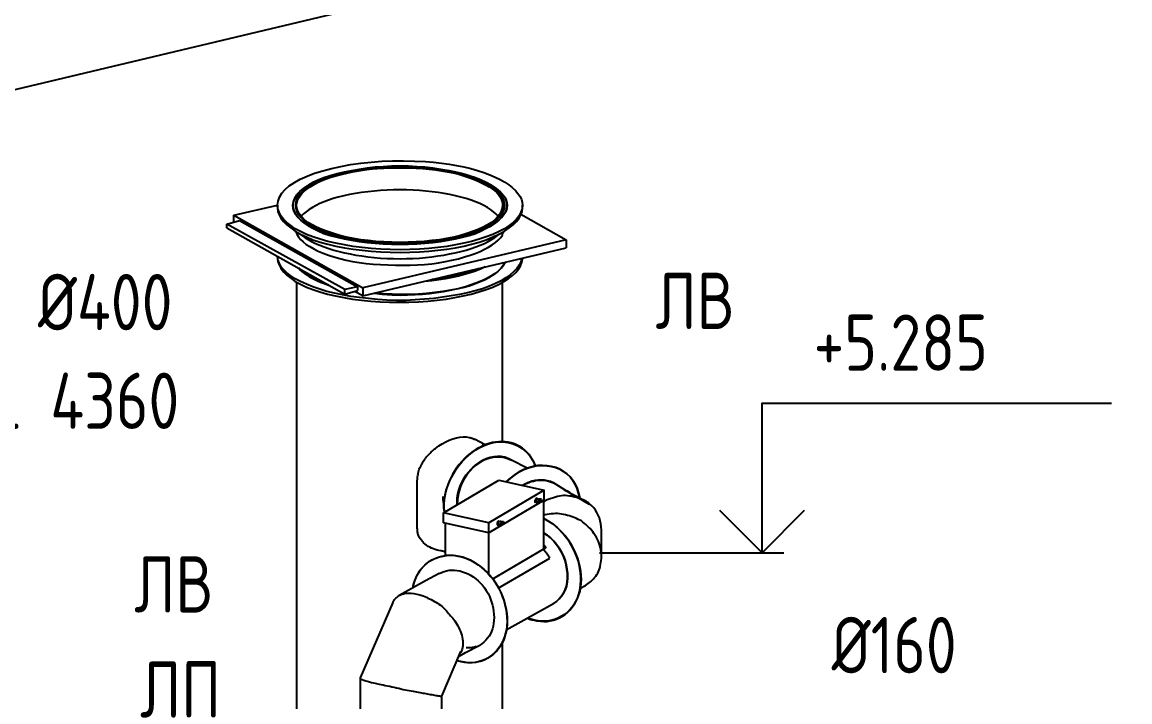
# Model space of a CAD drawing. Header units: metres. Extents: x 20 to 415, y 5 to 292.
# Drawn here: x 225.43 to 248.29, y 169.28 to 183.31 of the extents above; entities that cross this region are included whole.
import ezdxf

# ---------------------------------------------------------------- set-up
doc = ezdxf.new("R2010")
doc.units = ezdxf.units.M
for name, color, linetype in [('АРМАТУРА', 8, 'Continuous'), ('ВОЗДУХОВОДЫ', 7, 'Continuous'), ('ОБОЗНАЧЕНИЯ', 7, 'Continuous'), ('ОБОРУДОВАНИЕ', 8, 'Continuous')]:
    doc.layers.add(name, color=color, linetype=linetype)
doc.styles.add('GOST', font='isocpeur.ttf')

msp = doc.modelspace()

# ---------------------------------------------------------------- linework, layer by layer
at = {"layer": 'АРМАТУРА'}
for points in [[(234.126, 173.184), (235.269, 173.858)], [(235.269, 173.858), (236.205, 173.652)], [(236.205, 173.652), (235.063, 172.978)], [(236.205, 173.446), (236.205, 173.652)], [(236.205, 173.446), (235.063, 172.772)], [(236.036, 173.484), (236.036, 173.483), (236.034, 173.482), (236.032, 173.479), (236.03, 173.476), (236.027, 173.472), (236.024, 173.468), (236.022, 173.463), (236.02, 173.458), (236.018, 173.452), (236.017, 173.446), (236.013, 173.44), (236.01, 173.434), (236.009, 173.426), (236.009, 173.419), (236.011, 173.411), (236.012, 173.405), (236.014, 173.399), (236.016, 173.394), (236.017, 173.391), (236.017, 173.39)], [(236.017, 173.428), (236.017, 173.428), (236.017, 173.428)], [(236.017, 173.428), (236.036, 173.39)], [(236.017, 173.428), (236.036, 173.39)], [(236.074, 173.465), (236.036, 173.484)], [(236.036, 173.428), (236.037, 173.434), (236.038, 173.441), (236.041, 173.448), (236.044, 173.455), (236.048, 173.461), (236.052, 173.466), (236.057, 173.469), (236.063, 173.47), (236.068, 173.469), (236.074, 173.465)], [(236.036, 173.39), (236.074, 173.39)], [(236.074, 173.39), (236.055, 173.428)], [(236.074, 173.465), (236.074, 173.465), (236.076, 173.465), (236.078, 173.465), (236.08, 173.464), (236.083, 173.463), (236.086, 173.461), (236.088, 173.459), (236.09, 173.456), (236.092, 173.452), (236.092, 173.446)], [(236.074, 173.428), (236.167, 173.446)], [(236.074, 173.446), (236.167, 173.446)], [(236.092, 173.428), (236.092, 173.422), (236.09, 173.417), (236.088, 173.411), (236.086, 173.407), (236.083, 173.402), (236.08, 173.398), (236.078, 173.395), (236.076, 173.393), (236.074, 173.391), (236.074, 173.39)], [(236.149, 173.465), (236.092, 173.465)], [(236.186, 173.428), (236.186, 172.435)], [(235.063, 172.978), (234.126, 173.184)], [(234.126, 172.978), (234.126, 173.184)], [(235.063, 172.772), (234.126, 172.978)], [(234.164, 172.304), (234.164, 172.978)], [(235.063, 172.772), (235.063, 172.978)], [(235.269, 173.016), (235.263, 173.015), (235.257, 173.014), (235.252, 173.011), (235.247, 173.007), (235.243, 173.002), (235.239, 172.996), (235.236, 172.988), (235.233, 172.98), (235.232, 172.97), (235.231, 172.96)], [(235.231, 172.96), (235.231, 172.96), (235.231, 172.96)], [(235.231, 172.96), (235.25, 172.922)], [(235.231, 172.96), (235.269, 172.96)], [(235.231, 172.96), (235.231, 172.955), (235.231, 172.95), (235.232, 172.947), (235.232, 172.945), (235.234, 172.943), (235.235, 172.942), (235.237, 172.941), (235.241, 172.941), (235.245, 172.941), (235.25, 172.941)], [(235.25, 172.941), (235.287, 172.941)], [(235.25, 172.922), (235.287, 172.922)], [(235.269, 172.96), (235.269, 172.97), (235.269, 172.98), (235.269, 172.988), (235.27, 172.996), (235.271, 173.002), (235.273, 173.007), (235.275, 173.011), (235.278, 173.014), (235.282, 173.015), (235.287, 173.016)], [(235.287, 173.016), (235.292, 173.015), (235.296, 173.014), (235.3, 173.012), (235.302, 173.009), (235.304, 173.006), (235.305, 173.004), (235.305, 173.001), (235.306, 172.999), (235.306, 172.998), (235.306, 172.997)], [(235.306, 172.978), (235.305, 172.973), (235.304, 172.967), (235.302, 172.962), (235.299, 172.956), (235.297, 172.95), (235.294, 172.945), (235.291, 172.939), (235.289, 172.933), (235.288, 172.928), (235.287, 172.922)], [(235.362, 172.997), (235.306, 172.997)], [(235.306, 172.978), (235.381, 172.997)], [(235.306, 172.978), (235.381, 172.978)], [(235.063, 171.911), (235.063, 172.772)], [(236.186, 172.435), (235.137, 171.818)], [(236.242, 172.473), (236.237, 172.478), (236.231, 172.484), (236.225, 172.49), (236.22, 172.495), (236.214, 172.501), (236.208, 172.507), (236.203, 172.512), (236.197, 172.518), (236.192, 172.523), (236.186, 172.529)], [(236.242, 172.473), (236.186, 172.435)], [(236.186, 172.435), (236.223, 172.454)], [(236.317, 172.248), (236.305, 172.27), (236.293, 172.291), (236.279, 172.311), (236.266, 172.33), (236.251, 172.349), (236.237, 172.367), (236.224, 172.384), (236.21, 172.402), (236.198, 172.419), (236.186, 172.435)], [(235.25, 171.63), (236.317, 172.248)]]:
    msp.add_lwpolyline(points, dxfattribs=at)
at = {"layer": 'ВОЗДУХОВОДЫ'}
for points in [[(220.046, 180.674), (255.995, 189.23)], [(231.093, 177.94), (231.093, 166.65)], [(235.343, 174.645), (235.343, 177.94)], [(233.583, 173.821), (233.584, 173.849), (233.585, 173.875), (233.588, 173.901), (233.591, 173.927), (233.595, 173.952), (233.599, 173.977), (233.605, 174.003), (233.61, 174.029), (233.615, 174.056), (233.621, 174.083), (233.632, 174.106), (233.643, 174.128), (233.655, 174.15), (233.667, 174.173), (233.679, 174.195), (233.692, 174.218), (233.706, 174.24), (233.72, 174.263), (233.736, 174.285), (233.752, 174.308), (233.769, 174.33), (233.788, 174.352), (233.807, 174.375), (233.827, 174.396), (233.848, 174.418), (233.869, 174.439), (233.891, 174.459), (233.913, 174.478), (233.935, 174.496), (233.958, 174.514), (234.027, 174.563), (234.098, 174.607), (234.171, 174.647), (234.245, 174.682), (234.318, 174.71), (234.391, 174.732), (234.461, 174.747), (234.528, 174.753), (234.592, 174.75), (234.651, 174.738), (234.662, 174.738), (234.673, 174.736), (234.684, 174.734), (234.696, 174.731), (234.707, 174.727), (234.718, 174.722), (234.729, 174.717), (234.741, 174.712), (234.752, 174.707), (234.763, 174.701)], [(236.017, 174.158), (235.993, 174.219), (235.964, 174.277), (235.93, 174.332), (235.893, 174.384), (235.851, 174.432), (235.806, 174.476), (235.756, 174.516), (235.703, 174.552), (235.647, 174.582), (235.587, 174.607), (235.524, 174.627), (235.461, 174.641), (235.397, 174.65), (235.332, 174.654), (235.266, 174.652), (235.2, 174.645), (235.133, 174.634), (235.066, 174.617), (234.999, 174.596), (234.931, 174.57), (234.865, 174.534), (234.799, 174.496), (234.735, 174.453), (234.673, 174.407), (234.613, 174.357), (234.555, 174.303), (234.5, 174.245), (234.447, 174.183), (234.398, 174.116), (234.351, 174.046), (234.313, 173.977), (234.277, 173.907), (234.245, 173.834), (234.215, 173.76), (234.19, 173.685), (234.168, 173.609), (234.15, 173.532), (234.137, 173.454), (234.129, 173.375), (234.126, 173.297)], [(234.988, 174.589), (234.763, 174.701)], [(235.119, 174.626), (235.235, 174.646), (235.349, 174.649), (235.458, 174.637), (235.562, 174.61), (235.659, 174.568), (235.75, 174.511), (235.832, 174.442), (235.904, 174.359), (235.967, 174.265), (236.017, 174.158)], [(234.145, 173.184), (234.138, 173.275), (234.138, 173.368), (234.146, 173.461), (234.161, 173.555), (234.183, 173.648), (234.211, 173.74), (234.246, 173.83), (234.288, 173.918), (234.335, 174.002), (234.389, 174.083), (234.447, 174.165), (234.509, 174.24), (234.576, 174.31), (234.646, 174.374), (234.719, 174.432), (234.794, 174.484), (234.873, 174.529), (234.953, 174.568), (235.035, 174.6), (235.119, 174.626)], [(234.407, 173.353), (234.404, 173.415), (234.407, 173.478), (234.415, 173.542), (234.427, 173.605), (234.445, 173.669), (234.467, 173.732), (234.493, 173.794), (234.523, 173.854), (234.557, 173.914), (234.594, 173.971), (234.64, 174.025), (234.687, 174.076), (234.735, 174.123), (234.784, 174.166), (234.836, 174.205), (234.888, 174.239), (234.943, 174.269), (234.999, 174.293), (235.058, 174.312), (235.119, 174.326)], [(235.531, 174.27), (235.462, 174.305), (235.39, 174.329), (235.316, 174.343), (235.24, 174.347), (235.163, 174.341), (235.086, 174.324), (235.008, 174.298), (234.931, 174.261), (234.856, 174.215), (234.782, 174.158), (234.717, 174.099), (234.656, 174.033), (234.602, 173.962), (234.553, 173.887), (234.51, 173.807), (234.474, 173.724), (234.446, 173.638), (234.425, 173.55), (234.412, 173.461), (234.407, 173.372)], [(235.531, 174.27), (235.462, 174.304), (235.39, 174.327), (235.316, 174.339), (235.24, 174.341), (235.163, 174.334), (235.086, 174.316), (235.008, 174.29), (234.931, 174.254), (234.856, 174.21), (234.782, 174.158), (234.711, 174.094), (234.647, 174.024), (234.59, 173.95), (234.539, 173.872), (234.496, 173.791), (234.461, 173.706), (234.434, 173.62), (234.416, 173.532), (234.407, 173.443), (234.407, 173.353)], [(234.426, 173.54), (234.441, 173.619), (234.464, 173.696), (234.493, 173.773), (234.529, 173.848), (234.571, 173.919), (234.619, 173.988), (234.672, 174.052), (234.729, 174.112), (234.791, 174.166), (234.857, 174.214), (234.925, 174.255), (234.993, 174.288), (235.062, 174.314), (235.132, 174.331), (235.201, 174.341), (235.269, 174.342), (235.337, 174.336), (235.403, 174.322), (235.468, 174.3), (235.531, 174.27)], [(235.119, 174.326), (235.163, 174.336), (235.207, 174.342), (235.249, 174.345), (235.291, 174.344), (235.332, 174.341), (235.372, 174.333), (235.412, 174.323), (235.452, 174.308), (235.491, 174.291), (235.531, 174.27)], [(235.849, 174.102), (235.531, 174.27)], [(235.418, 173.821), (235.505, 173.9), (235.595, 173.969), (235.688, 174.028), (235.783, 174.076), (235.879, 174.114), (235.976, 174.141), (236.073, 174.157), (236.169, 174.162), (236.263, 174.156), (236.354, 174.139), (236.442, 174.117), (236.524, 174.084), (236.601, 174.04), (236.672, 173.987), (236.736, 173.924), (236.793, 173.852), (236.841, 173.772), (236.882, 173.683), (236.913, 173.587), (236.935, 173.484)], [(236.935, 173.484), (236.913, 173.587), (236.882, 173.683), (236.841, 173.772), (236.793, 173.852), (236.736, 173.924), (236.672, 173.987), (236.601, 174.04), (236.524, 174.084), (236.442, 174.117), (236.354, 174.139), (236.263, 174.156), (236.169, 174.162), (236.073, 174.157), (235.976, 174.141), (235.879, 174.114), (235.783, 174.076), (235.688, 174.028), (235.595, 173.969), (235.505, 173.9), (235.418, 173.821)], [(233.583, 172.922), (233.583, 173.821)], [(235.755, 173.746), (235.818, 173.782), (235.883, 173.811), (235.948, 173.834), (236.014, 173.849), (236.081, 173.858), (236.146, 173.861), (236.211, 173.856), (236.274, 173.845), (236.334, 173.827), (236.392, 173.802)], [(236.392, 173.802), (236.334, 173.827), (236.274, 173.845), (236.211, 173.856), (236.146, 173.861), (236.081, 173.858), (236.014, 173.849), (235.948, 173.834), (235.883, 173.811), (235.818, 173.782), (235.755, 173.746)], [(236.392, 173.802), (236.334, 173.827), (236.274, 173.845), (236.211, 173.856), (236.146, 173.861), (236.081, 173.858), (236.014, 173.849), (235.948, 173.834), (235.883, 173.811), (235.818, 173.782), (235.755, 173.746)], [(235.755, 173.746), (235.778, 173.762), (235.8, 173.776), (235.823, 173.788), (235.845, 173.798), (235.868, 173.807), (235.89, 173.815), (235.913, 173.822), (235.935, 173.828), (235.958, 173.834), (235.98, 173.84)], [(235.98, 173.84), (236.024, 173.849), (236.068, 173.856), (236.11, 173.859), (236.152, 173.859), (236.193, 173.856), (236.234, 173.851), (236.273, 173.842), (236.313, 173.831), (236.353, 173.818), (236.392, 173.802)], [(236.673, 173.634), (236.392, 173.802)], [(234.108, 173.521), (234.108, 173.504), (234.11, 173.486), (234.112, 173.467), (234.114, 173.447), (234.117, 173.428), (234.12, 173.408), (234.122, 173.389), (234.125, 173.37), (234.126, 173.352), (234.126, 173.334)], [(234.407, 173.353), (234.407, 173.37), (234.407, 173.387), (234.408, 173.404), (234.409, 173.422), (234.41, 173.44), (234.411, 173.458), (234.414, 173.477), (234.417, 173.497), (234.421, 173.518), (234.426, 173.54)], [(236.972, 173.465), (236.939, 173.476), (236.905, 173.487), (236.87, 173.498), (236.835, 173.508), (236.799, 173.517), (236.762, 173.525), (236.724, 173.531), (236.684, 173.536), (236.642, 173.539), (236.598, 173.54), (236.558, 173.534), (236.517, 173.526), (236.476, 173.518), (236.434, 173.508), (236.392, 173.496), (236.35, 173.482), (236.308, 173.467), (236.267, 173.45), (236.226, 173.43), (236.186, 173.409)], [(236.972, 173.465), (236.617, 173.652)], [(236.766, 173.559), (236.76, 173.569), (236.753, 173.579), (236.745, 173.588), (236.736, 173.596), (236.727, 173.603), (236.717, 173.61), (236.706, 173.616), (236.695, 173.622), (236.684, 173.628), (236.673, 173.634)], [(237.01, 173.428), (236.766, 173.559)], [(234.126, 173.297), (234.127, 173.285), (234.128, 173.274), (234.131, 173.263), (234.133, 173.252), (234.136, 173.241), (234.139, 173.229), (234.141, 173.218), (234.143, 173.207), (234.145, 173.196), (234.145, 173.184)], [(234.407, 173.372), (234.407, 173.367), (234.407, 173.362), (234.407, 173.359), (234.407, 173.357), (234.407, 173.355), (234.407, 173.354), (234.407, 173.353), (234.407, 173.353), (234.407, 173.353), (234.407, 173.353)], [(237.141, 173.372), (237.124, 173.383), (237.107, 173.394), (237.09, 173.405), (237.073, 173.415), (237.057, 173.425), (237.04, 173.435), (237.023, 173.444), (237.006, 173.452), (236.989, 173.459), (236.972, 173.465)], [(237.141, 173.353), (237.01, 173.428)], [(237.384, 172.829), (237.381, 172.895), (237.373, 172.959), (237.36, 173.02), (237.342, 173.079), (237.319, 173.135), (237.291, 173.189), (237.26, 173.239), (237.224, 173.286), (237.184, 173.331), (237.141, 173.372)], [(236.186, 173.072), (236.258, 173.035), (236.329, 172.992), (236.398, 172.943), (236.464, 172.888), (236.528, 172.829), (236.588, 172.765), (236.644, 172.697), (236.696, 172.625), (236.743, 172.55), (236.785, 172.473), (236.827, 172.393), (236.864, 172.312), (236.895, 172.229), (236.92, 172.145), (236.94, 172.061), (236.954, 171.977), (236.962, 171.893), (236.965, 171.81), (236.962, 171.729), (236.954, 171.649), (236.935, 171.567), (236.911, 171.49), (236.883, 171.417), (236.85, 171.349), (236.813, 171.286), (236.772, 171.228), (236.726, 171.176), (236.675, 171.128), (236.62, 171.086), (236.56, 171.05), (236.498, 171.014), (236.433, 170.987), (236.366, 170.966), (236.297, 170.953), (236.226, 170.947), (236.153, 170.947), (236.079, 170.955), (236.004, 170.968), (235.927, 170.987), (235.849, 171.012)], [(235.98, 170.975), (236.052, 170.956), (236.124, 170.945), (236.193, 170.941), (236.262, 170.944), (236.329, 170.954), (236.394, 170.97), (236.457, 170.991), (236.519, 171.018), (236.578, 171.05), (236.635, 171.087), (236.689, 171.134), (236.738, 171.184), (236.783, 171.237), (236.823, 171.294), (236.858, 171.354), (236.887, 171.418), (236.912, 171.484), (236.931, 171.555), (236.945, 171.628), (236.954, 171.705), (236.957, 171.785), (236.956, 171.866), (236.95, 171.949), (236.939, 172.032), (236.923, 172.115), (236.902, 172.197), (236.876, 172.279), (236.845, 172.358), (236.809, 172.436), (236.766, 172.51), (236.724, 172.582), (236.677, 172.651), (236.626, 172.718), (236.57, 172.781), (236.511, 172.84), (236.45, 172.896), (236.386, 172.947), (236.32, 172.994), (236.253, 173.035), (236.186, 173.072)], [(236.972, 173.016), (236.939, 173.033), (236.905, 173.049), (236.87, 173.065), (236.835, 173.081), (236.799, 173.095), (236.762, 173.109), (236.724, 173.121), (236.684, 173.132), (236.642, 173.14), (236.598, 173.147), (236.558, 173.156), (236.517, 173.163), (236.476, 173.167), (236.434, 173.167), (236.392, 173.166), (236.35, 173.162), (236.308, 173.156), (236.267, 173.148), (236.226, 173.139), (236.186, 173.128)], [(234.164, 172.379), (234.153, 172.38), (234.143, 172.381), (234.134, 172.383), (234.125, 172.386), (234.117, 172.389), (234.109, 172.391), (234.1, 172.394), (234.091, 172.396), (234.081, 172.397), (234.07, 172.398), (234.031, 172.405), (233.992, 172.414), (233.953, 172.425), (233.915, 172.438), (233.878, 172.454), (233.842, 172.472), (233.808, 172.492), (233.775, 172.515), (233.744, 172.54), (233.714, 172.566), (233.698, 172.583), (233.683, 172.6), (233.669, 172.617), (233.656, 172.634), (233.644, 172.651), (233.634, 172.668), (233.624, 172.684), (233.616, 172.701), (233.608, 172.718), (233.602, 172.735), (233.597, 172.752), (233.593, 172.771), (233.59, 172.79), (233.588, 172.809), (233.586, 172.829), (233.585, 172.848), (233.584, 172.868), (233.584, 172.887), (233.583, 172.905), (233.583, 172.922)], [(237.384, 172.286), (237.383, 172.331), (237.38, 172.375), (237.374, 172.42), (237.365, 172.464), (237.354, 172.508), (237.34, 172.551), (237.323, 172.594), (237.303, 172.636), (237.28, 172.676), (237.253, 172.716), (237.23, 172.754), (237.204, 172.791), (237.177, 172.825), (237.149, 172.857), (237.12, 172.887), (237.09, 172.916), (237.06, 172.943), (237.03, 172.968), (237.001, 172.993), (236.972, 173.016)], [(237.384, 172.286), (237.384, 172.829)], [(236.392, 171.312), (236.456, 171.355), (236.513, 171.406), (236.562, 171.463), (236.604, 171.528), (236.638, 171.598), (236.663, 171.673), (236.679, 171.754), (236.687, 171.84), (236.685, 171.93), (236.673, 172.023), (236.657, 172.113), (236.633, 172.202), (236.601, 172.289), (236.561, 172.373), (236.514, 172.454), (236.46, 172.53), (236.4, 172.601), (236.334, 172.666), (236.262, 172.723), (236.186, 172.772)], [(236.186, 172.772), (236.262, 172.723), (236.334, 172.666), (236.4, 172.601), (236.46, 172.53), (236.514, 172.454), (236.561, 172.373), (236.601, 172.289), (236.633, 172.202), (236.657, 172.113), (236.673, 172.023), (236.685, 171.93), (236.687, 171.84), (236.679, 171.754), (236.663, 171.673), (236.638, 171.598), (236.604, 171.528), (236.562, 171.463), (236.513, 171.406), (236.456, 171.355), (236.392, 171.312)], [(233.49, 171.63), (233.509, 171.707), (233.532, 171.781), (233.561, 171.85), (233.593, 171.916), (233.63, 171.977), (233.672, 172.033), (233.718, 172.085), (233.768, 172.132), (233.823, 172.174), (233.883, 172.211), (233.946, 172.242), (234.013, 172.267), (234.081, 172.286), (234.152, 172.299), (234.225, 172.307), (234.298, 172.308), (234.372, 172.303), (234.447, 172.291), (234.521, 172.273), (234.594, 172.248), (234.672, 172.212), (234.747, 172.172), (234.819, 172.127), (234.889, 172.077), (234.955, 172.023), (235.018, 171.965), (235.077, 171.902), (235.133, 171.835), (235.184, 171.763), (235.231, 171.686), (235.274, 171.607), (235.312, 171.525), (235.345, 171.443), (235.374, 171.359), (235.397, 171.275), (235.416, 171.19), (235.429, 171.107), (235.437, 171.024), (235.44, 170.942), (235.437, 170.863), (235.424, 170.78), (235.406, 170.701), (235.383, 170.626), (235.356, 170.555), (235.325, 170.488), (235.289, 170.426), (235.248, 170.368), (235.203, 170.316), (235.154, 170.268), (235.1, 170.226), (235.042, 170.185), (234.979, 170.152), (234.914, 170.126), (234.845, 170.107), (234.775, 170.095), (234.702, 170.09), (234.629, 170.091), (234.555, 170.099), (234.481, 170.113), (234.407, 170.132)], [(233.49, 171.63), (233.527, 171.77), (233.582, 171.896), (233.653, 172.008), (233.738, 172.104), (233.836, 172.183), (233.946, 172.244), (234.064, 172.286), (234.191, 172.307), (234.325, 172.308), (234.463, 172.286)], [(234.463, 172.286), (234.541, 172.265), (234.618, 172.237), (234.693, 172.202), (234.767, 172.16), (234.838, 172.112), (234.907, 172.059), (234.974, 172.001), (235.037, 171.938), (235.098, 171.87), (235.156, 171.799), (235.21, 171.719), (235.257, 171.637), (235.299, 171.554), (235.336, 171.469), (235.367, 171.382), (235.392, 171.295), (235.412, 171.206), (235.426, 171.117), (235.434, 171.027), (235.437, 170.938), (235.434, 170.849), (235.424, 170.765), (235.407, 170.684), (235.384, 170.607), (235.355, 170.535), (235.32, 170.467), (235.278, 170.404), (235.231, 170.346), (235.178, 170.293), (235.119, 170.245), (235.06, 170.203), (234.998, 170.167), (234.932, 170.137), (234.863, 170.114), (234.791, 170.097), (234.717, 170.088), (234.641, 170.087), (234.564, 170.094), (234.486, 170.109), (234.407, 170.132)], [(237.029, 171.668), (237.057, 171.685), (237.084, 171.704), (237.112, 171.724), (237.14, 171.745), (237.167, 171.768), (237.193, 171.793), (237.219, 171.82), (237.244, 171.848), (237.268, 171.879), (237.291, 171.911), (237.307, 171.94), (237.322, 171.972), (237.336, 172.005), (237.348, 172.04), (237.359, 172.077), (237.367, 172.116), (237.375, 172.156), (237.38, 172.198), (237.383, 172.241), (237.384, 172.286)], [(234.033, 171.93), (233.752, 171.78)], [(234.033, 171.93), (234.084, 171.955), (234.136, 171.975), (234.189, 171.989), (234.243, 171.999), (234.297, 172.003), (234.352, 172.001), (234.408, 171.995), (234.464, 171.984), (234.52, 171.969), (234.576, 171.949), (234.631, 171.924), (234.685, 171.895), (234.738, 171.862), (234.789, 171.824), (234.838, 171.783), (234.884, 171.737), (234.929, 171.688), (234.97, 171.635), (235.008, 171.578), (235.044, 171.518), (235.071, 171.461), (235.095, 171.402), (235.116, 171.341), (235.135, 171.279), (235.149, 171.216), (235.16, 171.153), (235.166, 171.089), (235.168, 171.026), (235.165, 170.962), (235.156, 170.9), (235.148, 170.845), (235.134, 170.791), (235.116, 170.738), (235.092, 170.688), (235.065, 170.64), (235.034, 170.595), (234.999, 170.554), (234.96, 170.516), (234.919, 170.481), (234.875, 170.451)], [(234.033, 171.93), (234.084, 171.955), (234.136, 171.975), (234.189, 171.989), (234.243, 171.999), (234.297, 172.003), (234.352, 172.001), (234.408, 171.995), (234.464, 171.984), (234.52, 171.969), (234.576, 171.949), (234.631, 171.924), (234.685, 171.895), (234.738, 171.862), (234.789, 171.824), (234.838, 171.783), (234.884, 171.737), (234.929, 171.688), (234.97, 171.635), (235.008, 171.578), (235.044, 171.518), (235.071, 171.461), (235.095, 171.402), (235.116, 171.341), (235.135, 171.279), (235.149, 171.216), (235.16, 171.153), (235.166, 171.089), (235.168, 171.026), (235.165, 170.962), (235.156, 170.9), (235.148, 170.845), (235.134, 170.791), (235.116, 170.738), (235.092, 170.688), (235.065, 170.64), (235.034, 170.595), (234.999, 170.554), (234.96, 170.516), (234.919, 170.481), (234.875, 170.451)], [(233.752, 171.78), (233.209, 171.481)], [(233.078, 171.331), (233.085, 171.347), (233.093, 171.363), (233.104, 171.377), (233.116, 171.392), (233.129, 171.406), (233.144, 171.42), (233.159, 171.434), (233.176, 171.449), (233.192, 171.464), (233.209, 171.481)], [(233.209, 171.481), (233.25, 171.5), (233.296, 171.514), (233.346, 171.523), (233.399, 171.527), (233.455, 171.525), (233.514, 171.518), (233.575, 171.507), (233.638, 171.49), (233.704, 171.469), (233.771, 171.443), (233.804, 171.426), (233.838, 171.409), (233.871, 171.392), (233.904, 171.375), (233.937, 171.357), (233.969, 171.338), (234, 171.319), (234.031, 171.299), (234.06, 171.278), (234.089, 171.256), (234.116, 171.233), (234.141, 171.209), (234.165, 171.184), (234.187, 171.159), (234.208, 171.134), (234.229, 171.109), (234.25, 171.084), (234.271, 171.059), (234.292, 171.035), (234.314, 171.012)], [(236.935, 171.612), (237.029, 171.668)], [(233.078, 171.331), (232.404, 169.777)], [(235.418, 170.769), (236.392, 171.312)], [(234.314, 171.012), (234.336, 170.983), (234.358, 170.952), (234.38, 170.919), (234.401, 170.885), (234.421, 170.849), (234.44, 170.812), (234.458, 170.774), (234.474, 170.735), (234.488, 170.696), (234.501, 170.657), (234.511, 170.618), (234.519, 170.58), (234.524, 170.543), (234.527, 170.507), (234.527, 170.472), (234.524, 170.437), (234.518, 170.403), (234.509, 170.369), (234.497, 170.335), (234.482, 170.301)], [(235.849, 171.012), (235.861, 171.007), (235.873, 171.001), (235.887, 170.996), (235.9, 170.991), (235.914, 170.987), (235.929, 170.983), (235.942, 170.98), (235.956, 170.977), (235.968, 170.976), (235.98, 170.975)], [(234.089, 169.402), (234.482, 170.32)], [(234.576, 170.301), (234.875, 170.451)], [(234.8, 170.432), (234.783, 170.422), (234.765, 170.414), (234.745, 170.407), (234.725, 170.403), (234.705, 170.399), (234.683, 170.397), (234.661, 170.396), (234.639, 170.395), (234.617, 170.395), (234.594, 170.395)], [(235.343, 167.661), (235.343, 170.526)], [(234.445, 170.226), (234.576, 170.301)], [(232.404, 169.777), (232.402, 169.771), (232.409, 169.763), (232.424, 169.754), (232.448, 169.744), (232.481, 169.732), (232.524, 169.719), (232.576, 169.703), (232.639, 169.686), (232.713, 169.667), (232.797, 169.646), (232.837, 169.639), (232.88, 169.632), (232.924, 169.624), (232.969, 169.615), (233.015, 169.606), (233.061, 169.596), (233.108, 169.585), (233.155, 169.574), (233.201, 169.563), (233.246, 169.552), (233.291, 169.541), (233.334, 169.532), (233.376, 169.523), (233.417, 169.515), (233.457, 169.508), (233.496, 169.501), (233.533, 169.495), (233.57, 169.489), (233.605, 169.483), (233.64, 169.477)], [(232.404, 169.777), (232.404, 168.934)], [(233.64, 169.477), (233.668, 169.471), (233.698, 169.466), (233.728, 169.46), (233.758, 169.455), (233.789, 169.449), (233.82, 169.443), (233.851, 169.438), (233.881, 169.432), (233.91, 169.427), (233.939, 169.421), (233.966, 169.416), (233.991, 169.412), (234.013, 169.409), (234.032, 169.406), (234.049, 169.405), (234.063, 169.404), (234.074, 169.403), (234.082, 169.402), (234.087, 169.402), (234.089, 169.402)], [(234.089, 168.934), (234.089, 169.402)], [(234.089, 169.402), (234.089, 169.402), (234.089, 169.402)]]:
    msp.add_lwpolyline(points, dxfattribs=at)
at = {"layer": 'ОБОЗНАЧЕНИЯ'}
for points in [[(240.698, 172.361), (240.698, 175.45), (247.907, 175.45)], [(239.818, 173.241), (240.698, 172.361), (241.578, 173.241)], [(237.347, 172.361), (241.148, 172.361)]]:
    msp.add_lwpolyline(points, dxfattribs=at)
at = {"layer": 'ОБОРУДОВАНИЕ'}
for points in [[(230.7, 179.532), (230.71, 179.615), (230.74, 179.697), (230.789, 179.777), (230.857, 179.855), (230.943, 179.929), (231.048, 180.001), (231.17, 180.068), (231.309, 180.131), (231.464, 180.19), (231.636, 180.243), (231.816, 180.291), (232.007, 180.333), (232.208, 180.369), (232.416, 180.398), (232.631, 180.421), (232.851, 180.437), (233.074, 180.447), (233.3, 180.449), (233.526, 180.443), (233.752, 180.43)], [(233.752, 180.43), (233.919, 180.417), (234.082, 180.399), (234.24, 180.377), (234.394, 180.351), (234.543, 180.32), (234.686, 180.286), (234.823, 180.248), (234.954, 180.206), (235.078, 180.161), (235.194, 180.112), (235.296, 180.06), (235.389, 180.007), (235.472, 179.951), (235.545, 179.894), (235.608, 179.836), (235.66, 179.776), (235.701, 179.716), (235.731, 179.655), (235.749, 179.593), (235.755, 179.532)], [(233.228, 178.726), (233.401, 178.729), (233.573, 178.735), (233.741, 178.747), (233.907, 178.762), (234.068, 178.783), (234.224, 178.807), (234.374, 178.837), (234.518, 178.87), (234.654, 178.908), (234.782, 178.951), (234.9, 179.002), (235.008, 179.055), (235.105, 179.108), (235.19, 179.164), (235.264, 179.22), (235.325, 179.279), (235.373, 179.339), (235.408, 179.401), (235.43, 179.465), (235.437, 179.532), (235.43, 179.593), (235.408, 179.655), (235.373, 179.715), (235.325, 179.775), (235.264, 179.834), (235.19, 179.89), (235.105, 179.945), (235.008, 179.997), (234.9, 180.047), (234.782, 180.093), (234.654, 180.137), (234.518, 180.176), (234.374, 180.212), (234.224, 180.244), (234.068, 180.271), (233.907, 180.294), (233.741, 180.313), (233.573, 180.326), (233.401, 180.334), (233.228, 180.337), (233.054, 180.334), (232.883, 180.326), (232.713, 180.313), (232.547, 180.294), (232.385, 180.271), (232.227, 180.244), (232.075, 180.212), (231.928, 180.176), (231.788, 180.137), (231.655, 180.093), (231.537, 180.047), (231.431, 179.997), (231.336, 179.945), (231.253, 179.89), (231.182, 179.834), (231.124, 179.775), (231.078, 179.715), (231.045, 179.655), (231.025, 179.593), (231.018, 179.532), (231.025, 179.465), (231.045, 179.401), (231.078, 179.339), (231.124, 179.279), (231.182, 179.22), (231.253, 179.164), (231.336, 179.108), (231.431, 179.055), (231.537, 179.002), (231.655, 178.951), (231.788, 178.908), (231.928, 178.87), (232.075, 178.837), (232.227, 178.807), (232.385, 178.783), (232.547, 178.762), (232.713, 178.747), (232.883, 178.735), (233.054, 178.729), (233.228, 178.726), (233.228, 178.726)], [(233.228, 178.726), (233.401, 178.729), (233.573, 178.735), (233.741, 178.747), (233.907, 178.762), (234.068, 178.783), (234.224, 178.807), (234.374, 178.837), (234.518, 178.87), (234.654, 178.908), (234.782, 178.951), (234.9, 179.002), (235.008, 179.055), (235.105, 179.108), (235.19, 179.164), (235.264, 179.22), (235.325, 179.279), (235.373, 179.339), (235.408, 179.401), (235.43, 179.465), (235.437, 179.532), (235.43, 179.593), (235.408, 179.655), (235.373, 179.715), (235.325, 179.775), (235.264, 179.834), (235.19, 179.89), (235.105, 179.945), (235.008, 179.997), (234.9, 180.047), (234.782, 180.093), (234.654, 180.137), (234.518, 180.176), (234.374, 180.212), (234.224, 180.244), (234.068, 180.271), (233.907, 180.294), (233.741, 180.313), (233.573, 180.326), (233.401, 180.334), (233.228, 180.337), (233.054, 180.334), (232.883, 180.326), (232.713, 180.313), (232.547, 180.294), (232.385, 180.271), (232.227, 180.244), (232.075, 180.212), (231.928, 180.176), (231.788, 180.137), (231.655, 180.093), (231.537, 180.047), (231.431, 179.997), (231.336, 179.945), (231.253, 179.89), (231.182, 179.834), (231.124, 179.775), (231.078, 179.715), (231.045, 179.655), (231.025, 179.593), (231.018, 179.532), (231.025, 179.465), (231.045, 179.401), (231.078, 179.339), (231.124, 179.279), (231.182, 179.22), (231.253, 179.164), (231.336, 179.108), (231.431, 179.055), (231.537, 179.002), (231.655, 178.951), (231.788, 178.908), (231.928, 178.87), (232.075, 178.837), (232.227, 178.807), (232.385, 178.783), (232.547, 178.762), (232.713, 178.747), (232.883, 178.735), (233.054, 178.729), (233.228, 178.726), (233.228, 178.726)], [(231.018, 179.532), (231.027, 179.604), (231.054, 179.675), (231.097, 179.744), (231.157, 179.811), (231.234, 179.876), (231.326, 179.937), (231.433, 179.996), (231.555, 180.051), (231.692, 180.102), (231.842, 180.149), (231.999, 180.192), (232.164, 180.23), (232.338, 180.263), (232.518, 180.29), (232.703, 180.311), (232.894, 180.326), (233.087, 180.335), (233.283, 180.336), (233.48, 180.331), (233.677, 180.318)], [(233.228, 178.745), (233.396, 178.747), (233.563, 178.754), (233.729, 178.765), (233.891, 178.781), (234.049, 178.801), (234.202, 178.826), (234.349, 178.855), (234.489, 178.889), (234.621, 178.927), (234.744, 178.97), (234.862, 179.016), (234.969, 179.066), (235.063, 179.118), (235.146, 179.173), (235.217, 179.23), (235.275, 179.288), (235.321, 179.348), (235.354, 179.409), (235.374, 179.47), (235.381, 179.532), (235.374, 179.593), (235.354, 179.655), (235.321, 179.715), (235.275, 179.775), (235.217, 179.834), (235.146, 179.89), (235.063, 179.945), (234.969, 179.997), (234.862, 180.047), (234.744, 180.093), (234.621, 180.131), (234.489, 180.167), (234.349, 180.2), (234.202, 180.229), (234.049, 180.255), (233.891, 180.277), (233.729, 180.294), (233.563, 180.307), (233.396, 180.315), (233.228, 180.318), (233.055, 180.315), (232.885, 180.307), (232.718, 180.294), (232.555, 180.277), (232.397, 180.255), (232.244, 180.229), (232.096, 180.2), (231.954, 180.167), (231.82, 180.131), (231.692, 180.093), (231.579, 180.047), (231.477, 179.997), (231.385, 179.945), (231.305, 179.89), (231.236, 179.834), (231.179, 179.775), (231.134, 179.715), (231.101, 179.655), (231.081, 179.593), (231.074, 179.532), (231.081, 179.47), (231.101, 179.409), (231.134, 179.348), (231.179, 179.288), (231.236, 179.23), (231.305, 179.173), (231.385, 179.118), (231.477, 179.066), (231.579, 179.016), (231.692, 178.97), (231.82, 178.927), (231.954, 178.889), (232.096, 178.855), (232.244, 178.826), (232.397, 178.801), (232.555, 178.781), (232.718, 178.765), (232.885, 178.754), (233.055, 178.747), (233.228, 178.745), (233.228, 178.745)], [(233.228, 178.745), (233.396, 178.747), (233.563, 178.754), (233.729, 178.765), (233.891, 178.781), (234.049, 178.801), (234.202, 178.826), (234.349, 178.855), (234.489, 178.889), (234.621, 178.927), (234.744, 178.97), (234.862, 179.016), (234.969, 179.066), (235.063, 179.118), (235.146, 179.173), (235.217, 179.23), (235.275, 179.288), (235.321, 179.348), (235.354, 179.409), (235.374, 179.47), (235.381, 179.532), (235.374, 179.593), (235.354, 179.655), (235.321, 179.715), (235.275, 179.775), (235.217, 179.834), (235.146, 179.89), (235.063, 179.945), (234.969, 179.997), (234.862, 180.047), (234.744, 180.093), (234.621, 180.131), (234.489, 180.167), (234.349, 180.2), (234.202, 180.229), (234.049, 180.255), (233.891, 180.277), (233.729, 180.294), (233.563, 180.307), (233.396, 180.315), (233.228, 180.318), (233.055, 180.315), (232.885, 180.307), (232.718, 180.294), (232.555, 180.277), (232.397, 180.255), (232.244, 180.229), (232.096, 180.2), (231.954, 180.167), (231.82, 180.131), (231.692, 180.093), (231.579, 180.047), (231.477, 179.997), (231.385, 179.945), (231.305, 179.89), (231.236, 179.834), (231.179, 179.775), (231.134, 179.715), (231.101, 179.655), (231.081, 179.593), (231.074, 179.532), (231.081, 179.47), (231.101, 179.409), (231.134, 179.348), (231.179, 179.288), (231.236, 179.23), (231.305, 179.173), (231.385, 179.118), (231.477, 179.066), (231.579, 179.016), (231.692, 178.97), (231.82, 178.927), (231.954, 178.889), (232.096, 178.855), (232.244, 178.826), (232.397, 178.801), (232.555, 178.781), (232.718, 178.765), (232.885, 178.754), (233.055, 178.747), (233.228, 178.745), (233.228, 178.745)], [(231.074, 179.532), (231.083, 179.604), (231.108, 179.675), (231.149, 179.744), (231.206, 179.81), (231.278, 179.873), (231.366, 179.933), (231.468, 179.99), (231.585, 180.042), (231.716, 180.089), (231.861, 180.131), (232.017, 180.173), (232.183, 180.211), (232.356, 180.244), (232.535, 180.271), (232.72, 180.292), (232.908, 180.307), (233.1, 180.316), (233.292, 180.318), (233.485, 180.312), (233.677, 180.299)], [(231.074, 179.532), (231.083, 179.604), (231.108, 179.675), (231.149, 179.744), (231.206, 179.81), (231.278, 179.873), (231.366, 179.933), (231.468, 179.99), (231.585, 180.042), (231.716, 180.089), (231.861, 180.131), (232.017, 180.173), (232.183, 180.211), (232.356, 180.244), (232.535, 180.271), (232.72, 180.292), (232.908, 180.307), (233.1, 180.316), (233.292, 180.318), (233.485, 180.312), (233.677, 180.299)], [(231.093, 179.532), (231.098, 179.582), (231.111, 179.631), (231.133, 179.679), (231.164, 179.726), (231.203, 179.773), (231.251, 179.819), (231.307, 179.864), (231.371, 179.91), (231.443, 179.955), (231.524, 180), (231.611, 180.038), (231.703, 180.074), (231.801, 180.108), (231.905, 180.139), (232.013, 180.168), (232.127, 180.195), (232.245, 180.22), (232.368, 180.242), (232.496, 180.263), (232.629, 180.281), (232.759, 180.291), (232.891, 180.298), (233.024, 180.304), (233.158, 180.306), (233.293, 180.306), (233.428, 180.304), (233.562, 180.298), (233.696, 180.289), (233.828, 180.277), (233.958, 180.262), (234.085, 180.243), (234.207, 180.222), (234.325, 180.197), (234.438, 180.169), (234.545, 180.138), (234.648, 180.104), (234.746, 180.068), (234.838, 180.029), (234.925, 179.987), (235.006, 179.943)], [(233.677, 180.318), (233.826, 180.305), (233.971, 180.289), (234.111, 180.269), (234.245, 180.246), (234.374, 180.22), (234.498, 180.19), (234.616, 180.157), (234.727, 180.12), (234.833, 180.08), (234.931, 180.037), (235.023, 179.992), (235.106, 179.945), (235.181, 179.897), (235.247, 179.848), (235.304, 179.798), (235.351, 179.747), (235.388, 179.695), (235.415, 179.642), (235.431, 179.587), (235.437, 179.532)], [(233.677, 180.299), (233.817, 180.286), (233.954, 180.27), (234.09, 180.25), (234.221, 180.227), (234.349, 180.201), (234.471, 180.171), (234.588, 180.138), (234.697, 180.102), (234.8, 180.062), (234.894, 180.018), (234.985, 179.978), (235.067, 179.935), (235.14, 179.891), (235.203, 179.844), (235.257, 179.796), (235.301, 179.746), (235.336, 179.695), (235.361, 179.641), (235.376, 179.587), (235.381, 179.532)], [(233.677, 180.299), (233.817, 180.286), (233.954, 180.27), (234.09, 180.25), (234.221, 180.227), (234.349, 180.201), (234.471, 180.171), (234.588, 180.138), (234.697, 180.102), (234.8, 180.062), (234.894, 180.018), (234.985, 179.978), (235.067, 179.935), (235.14, 179.891), (235.203, 179.844), (235.257, 179.796), (235.301, 179.746), (235.336, 179.695), (235.361, 179.641), (235.376, 179.587), (235.381, 179.532)], [(235.006, 179.943), (235.07, 179.909), (235.128, 179.872), (235.178, 179.833), (235.222, 179.793), (235.259, 179.752), (235.289, 179.709), (235.313, 179.665), (235.33, 179.621), (235.34, 179.577), (235.343, 179.532)], [(235.25, 179.307), (235.207, 179.352), (235.156, 179.396), (235.097, 179.44), (235.031, 179.483), (234.957, 179.525), (234.876, 179.564), (234.788, 179.602), (234.693, 179.638), (234.591, 179.671), (234.482, 179.7), (234.373, 179.727), (234.258, 179.752), (234.139, 179.774), (234.016, 179.793), (233.89, 179.81), (233.761, 179.824), (233.63, 179.835), (233.497, 179.843), (233.362, 179.848), (233.228, 179.85), (233.093, 179.848), (232.959, 179.843), (232.825, 179.835), (232.693, 179.824), (232.563, 179.81), (232.435, 179.793), (232.31, 179.774), (232.188, 179.752), (232.069, 179.727), (231.954, 179.7), (231.851, 179.671), (231.752, 179.638), (231.66, 179.602), (231.574, 179.564), (231.494, 179.525), (231.419, 179.483), (231.351, 179.44), (231.29, 179.396), (231.235, 179.352), (231.187, 179.307)], [(229.801, 179.326), (230.7, 179.532)], [(230.7, 179.532), (230.7, 179.475)], [(235.755, 179.532), (235.747, 179.459), (235.724, 179.386), (235.685, 179.315), (235.632, 179.244), (235.563, 179.176), (235.48, 179.11), (235.383, 179.046), (235.271, 178.986), (235.146, 178.929), (235.006, 178.876), (234.861, 178.828), (234.706, 178.784), (234.543, 178.745), (234.372, 178.711), (234.194, 178.682), (234.01, 178.658), (233.821, 178.639), (233.627, 178.625), (233.429, 178.617), (233.228, 178.614), (233.027, 178.617), (232.829, 178.625), (232.634, 178.639), (232.444, 178.658), (232.259, 178.682), (232.079, 178.711), (231.906, 178.745), (231.739, 178.784), (231.581, 178.828), (231.43, 178.876), (231.296, 178.929), (231.174, 178.986), (231.066, 179.046), (230.971, 179.11), (230.89, 179.176), (230.822, 179.244), (230.769, 179.315), (230.731, 179.386), (230.708, 179.459), (230.7, 179.532)], [(230.7, 179.475), (230.708, 179.403), (230.731, 179.332), (230.769, 179.262), (230.822, 179.194), (230.89, 179.127), (230.971, 179.062), (231.066, 178.998), (231.174, 178.937), (231.296, 178.877), (231.43, 178.82), (231.581, 178.772), (231.739, 178.728), (231.906, 178.689), (232.079, 178.655), (232.259, 178.626), (232.444, 178.602), (232.634, 178.583), (232.829, 178.569), (233.027, 178.561), (233.228, 178.558), (233.429, 178.561), (233.627, 178.569), (233.821, 178.583), (234.01, 178.602), (234.194, 178.626), (234.372, 178.655), (234.543, 178.689), (234.706, 178.728), (234.861, 178.772), (235.006, 178.82), (235.146, 178.877), (235.271, 178.937), (235.383, 178.998), (235.48, 179.062), (235.563, 179.127), (235.632, 179.194), (235.686, 179.262), (235.724, 179.332), (235.747, 179.403), (235.755, 179.475)], [(235.437, 179.532), (235.43, 179.465), (235.408, 179.401), (235.373, 179.339), (235.325, 179.279), (235.264, 179.22), (235.19, 179.164), (235.105, 179.108), (235.008, 179.055), (234.9, 179.002), (234.782, 178.951), (234.654, 178.908), (234.518, 178.87), (234.374, 178.837), (234.224, 178.807), (234.068, 178.783), (233.907, 178.762), (233.741, 178.747), (233.573, 178.735), (233.401, 178.729), (233.228, 178.726), (233.054, 178.729), (232.883, 178.735), (232.713, 178.747), (232.547, 178.762), (232.385, 178.783), (232.227, 178.807), (232.075, 178.837), (231.928, 178.87), (231.788, 178.908), (231.655, 178.951), (231.537, 179.002), (231.431, 179.055), (231.336, 179.108), (231.253, 179.164), (231.182, 179.22), (231.124, 179.279), (231.078, 179.339), (231.045, 179.401), (231.025, 179.465), (231.018, 179.532)], [(235.381, 179.532), (235.374, 179.47), (235.354, 179.409), (235.321, 179.348), (235.275, 179.288), (235.217, 179.23), (235.146, 179.173), (235.063, 179.118), (234.969, 179.066), (234.862, 179.016), (234.744, 178.97), (234.621, 178.927), (234.489, 178.889), (234.349, 178.855), (234.202, 178.826), (234.049, 178.801), (233.891, 178.781), (233.729, 178.765), (233.563, 178.754), (233.396, 178.747), (233.228, 178.745), (233.055, 178.747), (232.885, 178.754), (232.718, 178.765), (232.555, 178.781), (232.397, 178.801), (232.244, 178.826), (232.096, 178.855), (231.954, 178.889), (231.82, 178.927), (231.692, 178.97), (231.579, 179.016), (231.477, 179.066), (231.385, 179.118), (231.305, 179.173), (231.236, 179.23), (231.179, 179.288), (231.134, 179.348), (231.101, 179.409), (231.081, 179.47), (231.074, 179.532)], [(235.381, 179.532), (235.374, 179.47), (235.354, 179.409), (235.321, 179.348), (235.275, 179.288), (235.217, 179.23), (235.146, 179.173), (235.063, 179.118), (234.969, 179.066), (234.862, 179.016), (234.744, 178.97), (234.621, 178.927), (234.489, 178.889), (234.349, 178.855), (234.202, 178.826), (234.049, 178.801), (233.891, 178.781), (233.729, 178.765), (233.563, 178.754), (233.396, 178.747), (233.228, 178.745), (233.055, 178.747), (232.885, 178.754), (232.718, 178.765), (232.555, 178.781), (232.397, 178.801), (232.244, 178.826), (232.096, 178.855), (231.954, 178.889), (231.82, 178.927), (231.692, 178.97), (231.579, 179.016), (231.477, 179.066), (231.385, 179.118), (231.305, 179.173), (231.236, 179.23), (231.179, 179.288), (231.134, 179.348), (231.101, 179.409), (231.081, 179.47), (231.074, 179.532)], [(235.343, 179.532), (235.337, 179.47), (235.317, 179.409), (235.284, 179.348), (235.239, 179.289), (235.182, 179.232), (235.113, 179.177), (235.032, 179.125), (234.941, 179.076), (234.838, 179.03), (234.726, 178.989), (234.603, 178.946), (234.473, 178.908), (234.335, 178.874), (234.19, 178.845), (234.04, 178.82), (233.884, 178.8), (233.725, 178.784), (233.561, 178.773), (233.395, 178.766), (233.228, 178.764), (233.06, 178.766), (232.894, 178.773), (232.731, 178.784), (232.571, 178.8), (232.416, 178.82), (232.265, 178.845), (232.121, 178.874), (231.983, 178.908), (231.852, 178.946), (231.73, 178.989), (231.612, 179.03), (231.505, 179.076), (231.411, 179.125), (231.328, 179.177), (231.257, 179.232), (231.199, 179.289), (231.153, 179.348), (231.12, 179.409), (231.1, 179.47), (231.093, 179.532)], [(235.755, 179.475), (235.755, 179.532)], [(229.801, 179.326), (232.46, 177.828)], [(229.801, 179.176), (229.801, 179.326)], [(235.718, 179.344), (236.654, 178.82)], [(229.651, 179.138), (229.914, 179.213)], [(232.086, 177.79), (229.651, 179.138)], [(229.651, 179.063), (229.651, 179.138)], [(229.651, 179.063), (232.086, 177.697)], [(229.914, 179.213), (232.348, 177.846)], [(231.074, 178.989), (231.097, 178.933), (231.13, 178.879), (231.174, 178.826), (231.228, 178.774), (231.292, 178.724), (231.366, 178.676), (231.448, 178.629), (231.54, 178.585), (231.64, 178.542), (231.749, 178.502), (231.864, 178.464), (231.986, 178.43), (232.114, 178.4), (232.247, 178.373), (232.385, 178.35), (232.528, 178.331), (232.674, 178.315), (232.825, 178.305), (232.978, 178.298), (233.134, 178.296), (233.286, 178.292), (233.437, 178.294), (233.587, 178.299), (233.735, 178.309), (233.881, 178.324), (234.024, 178.343), (234.164, 178.367), (234.299, 178.395), (234.431, 178.427), (234.557, 178.464), (234.672, 178.5), (234.779, 178.538), (234.879, 178.579), (234.971, 178.623), (235.056, 178.668), (235.131, 178.715), (235.198, 178.764), (235.256, 178.813), (235.305, 178.863), (235.343, 178.914)], [(231.149, 178.951), (231.203, 178.907), (231.264, 178.864), (231.331, 178.822), (231.404, 178.782), (231.484, 178.743), (231.57, 178.706), (231.662, 178.671), (231.76, 178.637), (231.864, 178.606), (231.973, 178.577), (232.083, 178.55), (232.197, 178.525), (232.316, 178.503), (232.439, 178.484), (232.565, 178.467), (232.694, 178.453), (232.826, 178.441), (232.959, 178.433), (233.093, 178.429), (233.228, 178.427), (233.362, 178.429), (233.495, 178.433), (233.626, 178.442), (233.755, 178.453), (233.883, 178.467), (234.008, 178.484), (234.131, 178.503), (234.251, 178.525), (234.368, 178.55), (234.482, 178.577), (234.592, 178.606), (234.695, 178.637), (234.793, 178.67), (234.884, 178.706), (234.969, 178.743), (235.047, 178.782), (235.118, 178.822), (235.182, 178.864), (235.238, 178.907), (235.287, 178.951)], [(236.654, 178.82), (232.46, 177.828)], [(235.343, 178.914), (235.344, 178.924), (235.345, 178.934), (235.348, 178.943), (235.35, 178.951), (235.353, 178.958), (235.356, 178.965), (235.358, 178.971), (235.36, 178.977), (235.362, 178.983), (235.362, 178.989)], [(236.654, 178.82), (236.654, 178.652)], [(232.46, 177.659), (236.654, 178.652)], [(230.7, 178.483), (230.7, 178.446)], [(235.737, 178.427), (235.718, 178.359), (235.685, 178.293), (235.638, 178.226), (235.577, 178.161), (235.503, 178.097), (235.414, 178.035), (235.313, 177.974), (235.198, 177.916), (235.071, 177.861), (234.931, 177.809), (234.781, 177.766), (234.623, 177.726), (234.456, 177.69), (234.284, 177.659), (234.105, 177.631), (233.922, 177.608), (233.734, 177.59), (233.543, 177.577), (233.349, 177.568), (233.153, 177.566), (232.957, 177.573), (232.765, 177.586), (232.577, 177.603), (232.393, 177.624), (232.214, 177.65), (232.042, 177.68), (231.877, 177.715), (231.719, 177.754), (231.57, 177.798), (231.43, 177.846), (231.296, 177.899), (231.174, 177.954), (231.066, 178.012), (230.971, 178.073), (230.89, 178.137), (230.822, 178.202), (230.769, 178.27), (230.731, 178.34), (230.708, 178.411), (230.7, 178.483)], [(230.7, 178.446), (230.708, 178.373), (230.731, 178.3), (230.769, 178.229), (230.822, 178.158), (230.89, 178.09), (230.971, 178.024), (231.066, 177.96), (231.174, 177.9), (231.296, 177.843), (231.43, 177.79), (231.576, 177.742), (231.732, 177.698), (231.897, 177.659), (232.07, 177.625), (232.249, 177.596), (232.435, 177.572), (232.624, 177.553), (232.817, 177.539), (233.013, 177.531), (233.209, 177.528), (233.41, 177.531), (233.608, 177.539), (233.802, 177.553), (233.993, 177.572), (234.178, 177.596), (234.357, 177.625), (234.531, 177.659), (234.697, 177.698), (234.856, 177.742), (235.006, 177.79), (235.141, 177.843), (235.262, 177.898), (235.371, 177.956), (235.467, 178.017), (235.549, 178.081), (235.618, 178.146), (235.674, 178.214), (235.715, 178.283), (235.743, 178.354), (235.755, 178.427)], [(235.4, 178.352), (235.359, 178.286), (235.306, 178.222), (235.239, 178.16), (235.159, 178.102), (235.067, 178.045), (234.963, 177.992), (234.846, 177.942), (234.718, 177.894), (234.578, 177.85), (234.426, 177.809), (234.271, 177.778), (234.11, 177.751), (233.944, 177.729), (233.774, 177.711), (233.6, 177.699), (233.423, 177.692), (233.244, 177.69), (233.064, 177.693), (232.884, 177.701), (232.703, 177.715)], [(233.228, 177.678), (233.384, 177.68), (233.538, 177.687), (233.688, 177.697), (233.836, 177.711), (233.981, 177.729), (234.123, 177.751), (234.261, 177.775), (234.395, 177.803), (234.525, 177.833), (234.651, 177.865), (234.765, 177.906), (234.871, 177.948), (234.968, 177.993), (235.057, 178.039), (235.137, 178.088), (235.209, 178.138), (235.271, 178.189), (235.324, 178.242), (235.366, 178.296), (235.4, 178.352)], [(231.131, 178.24), (231.168, 178.2), (231.211, 178.161), (231.261, 178.123), (231.316, 178.085), (231.376, 178.048), (231.442, 178.012), (231.512, 177.977), (231.587, 177.944), (231.666, 177.913), (231.749, 177.884)], [(231.749, 177.884), (231.666, 177.913), (231.587, 177.944), (231.512, 177.977), (231.442, 178.012), (231.376, 178.048), (231.316, 178.085), (231.261, 178.123), (231.211, 178.161), (231.168, 178.2), (231.131, 178.24)], [(234.988, 178.258), (234.889, 178.215), (234.784, 178.173), (234.672, 178.135), (234.554, 178.099), (234.431, 178.066), (234.301, 178.037), (234.167, 178.012), (234.027, 177.99), (233.883, 177.972), (233.733, 177.959)], [(233.883, 177.996), (233.994, 178.009), (234.101, 178.023), (234.205, 178.04), (234.305, 178.059), (234.403, 178.081), (234.496, 178.104), (234.587, 178.13), (234.674, 178.158), (234.758, 178.188), (234.838, 178.221)], [(234.838, 178.221), (234.758, 178.188), (234.674, 178.158), (234.587, 178.13), (234.496, 178.104), (234.403, 178.081), (234.305, 178.059), (234.205, 178.04), (234.101, 178.023), (233.994, 178.009), (233.883, 177.996)], [(232.348, 177.846), (232.086, 177.79)], [(232.086, 177.697), (232.086, 177.79)], [(232.086, 177.697), (232.348, 177.772)], [(232.46, 177.659), (232.291, 177.753)], [(232.348, 177.846), (232.348, 177.772)], [(232.46, 177.828), (232.46, 177.659)], [(232.703, 177.715), (232.754, 177.71), (232.805, 177.704), (232.856, 177.699), (232.907, 177.694), (232.959, 177.69), (233.011, 177.686), (233.064, 177.683), (233.117, 177.68), (233.172, 177.679), (233.228, 177.678)]]:
    msp.add_lwpolyline(points, dxfattribs=at)

# ---------------------------------------------------------------- texts
at = {"layer": 'ОБОЗНАЧЕНИЯ', "style": 'GOST', "width": 0.8}
for s, p in [('%%c400', (225.755, 176.951)), ('ЛВ', (238.501, 176.978)), ('+5.285', (241.763, 176.115)), ('L 4360', (224.75, 174.915)), ('ЛВ', (227.743, 171.127)), ('%%c160', (242.136, 169.873)), ('ЛП', (227.864, 168.957))]:
    msp.add_text(s, height=1.1615, dxfattribs=at).set_placement(p)

doc.saveas('drawing.dxf')
